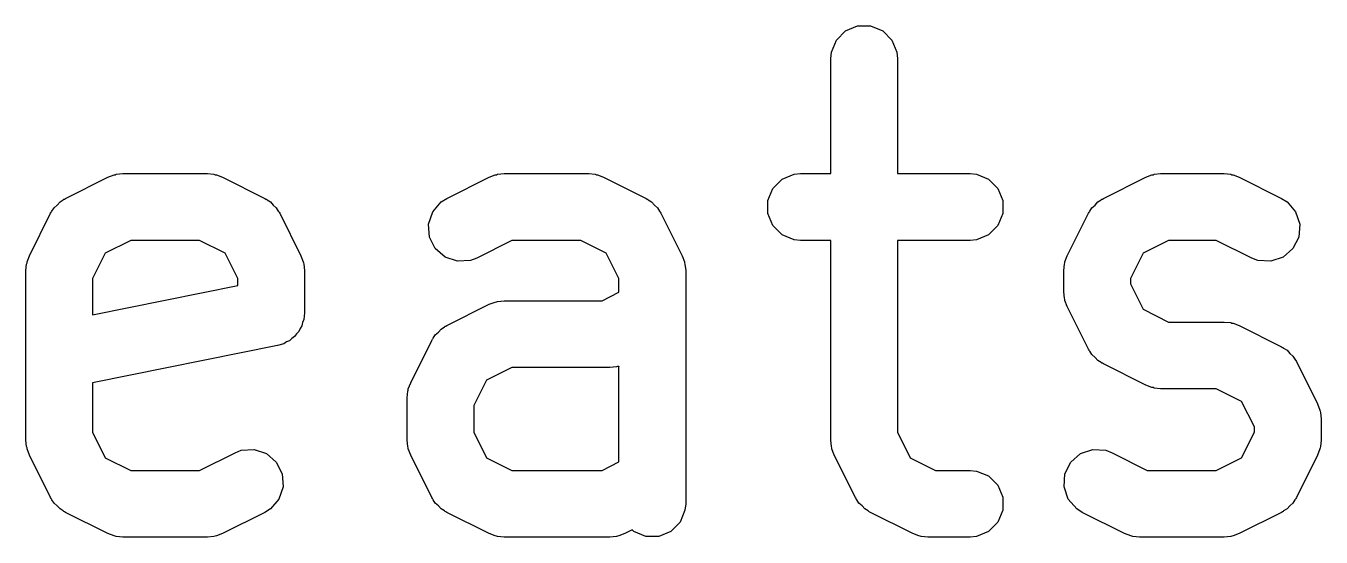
# Model space of a CAD drawing. Extents: x 2.7 to 14.1, y -9.5 to -1.1.
# Drawn here: x 12.2949 to 12.4096, y -3.8463 to -3.8011 of the extents above; entities that cross this region are included whole.
import ezdxf

# ---------------------------------------------------------------- set-up
doc = ezdxf.new("R2010")
doc.units = 0
doc.header["$MEASUREMENT"] = 0
doc.layers.add('BLACK', color=7, linetype='CONTINUOUS')

msp = doc.modelspace()

# ---------------------------------------------------------------- linework, layer by layer
at = {"layer": 'BLACK', "linetype": 'CONTINUOUS'}
for p, q in [((12.36666, -3.80232), (12.36747, -3.80151)), ((12.36747, -3.80151), (12.36854, -3.80107)), ((12.36854, -3.80107), (12.36969, -3.80107)), ((12.36969, -3.80107), (12.37076, -3.80151)), ((12.37076, -3.80151), (12.37157, -3.80232)), ((12.36622, -3.80339), (12.36666, -3.80232)), ((12.37157, -3.80232), (12.37201, -3.80339)), ((12.36616, -3.80396), (12.36622, -3.80339)), ((12.37201, -3.80339), (12.37207, -3.80396)), ((12.36616, -3.81413), (12.36616, -3.80396)), ((12.37207, -3.80396), (12.37207, -3.81413)), ((12.30292, -3.81419), (12.3035, -3.81413)), ((12.3035, -3.81413), (12.311, -3.81413)), ((12.311, -3.81413), (12.31157, -3.81419)), ((12.33667, -3.81419), (12.33724, -3.81413)), ((12.33724, -3.81413), (12.34474, -3.81413)), ((12.34474, -3.81413), (12.34532, -3.81419)), ((12.36291, -3.81419), (12.36349, -3.81413)), ((12.36349, -3.81413), (12.36616, -3.81413)), ((12.37207, -3.81413), (12.37849, -3.81413)), ((12.37849, -3.81413), (12.37907, -3.81419)), ((12.39479, -3.81419), (12.39536, -3.81413)), ((12.39536, -3.81413), (12.40099, -3.81413)), ((12.40099, -3.81413), (12.40156, -3.81419)), ((12.29843, -3.81632), (12.30218, -3.81444)), ((12.30218, -3.81444), (12.30272, -3.81424)), ((12.30272, -3.81424), (12.30282, -3.81423)), ((12.30282, -3.81423), (12.30292, -3.81419)), ((12.31157, -3.81419), (12.31167, -3.81423)), ((12.31167, -3.81423), (12.31178, -3.81424)), ((12.31178, -3.81424), (12.31232, -3.81444)), ((12.31232, -3.81444), (12.31607, -3.81632)), ((12.33217, -3.81632), (12.33592, -3.81444)), ((12.33592, -3.81444), (12.33646, -3.81424)), ((12.33646, -3.81424), (12.33657, -3.81423)), ((12.33657, -3.81423), (12.33667, -3.81419)), ((12.34532, -3.81419), (12.34542, -3.81423)), ((12.34542, -3.81423), (12.34552, -3.81424)), ((12.34552, -3.81424), (12.34606, -3.81444)), ((12.34606, -3.81444), (12.34981, -3.81632)), ((12.36104, -3.81544), (12.36185, -3.81463)), ((12.36185, -3.81463), (12.36291, -3.81419)), ((12.37907, -3.81419), (12.38013, -3.81463)), ((12.38013, -3.81463), (12.38094, -3.81544)), ((12.39029, -3.81632), (12.39404, -3.81444)), ((12.39404, -3.81444), (12.39458, -3.81424)), ((12.39458, -3.81424), (12.39469, -3.81423)), ((12.39469, -3.81423), (12.39479, -3.81419)), ((12.40156, -3.81419), (12.40166, -3.81423)), ((12.40166, -3.81423), (12.40177, -3.81424)), ((12.40177, -3.81424), (12.40231, -3.81444)), ((12.40231, -3.81444), (12.40606, -3.81632)), ((12.29823, -3.81644), (12.29829, -3.81639)), ((12.29829, -3.81639), (12.29833, -3.81638)), ((12.29833, -3.81638), (12.29843, -3.81632)), ((12.31607, -3.81632), (12.31616, -3.81638)), ((12.31616, -3.81638), (12.31621, -3.81639)), ((12.31621, -3.81639), (12.31627, -3.81644)), ((12.33168, -3.81663), (12.33217, -3.81632)), ((12.34981, -3.81632), (12.34991, -3.81638)), ((12.34991, -3.81638), (12.34996, -3.81639)), ((12.34996, -3.81639), (12.35001, -3.81644)), ((12.36059, -3.81651), (12.36104, -3.81544)), ((12.38094, -3.81544), (12.38139, -3.81651)), ((12.39009, -3.81644), (12.39015, -3.81639)), ((12.39015, -3.81639), (12.3902, -3.81638)), ((12.3902, -3.81638), (12.39029, -3.81632)), ((12.40606, -3.81632), (12.40655, -3.81663)), ((12.29711, -3.81764), (12.29717, -3.81754)), ((12.29717, -3.81754), (12.29718, -3.8175)), ((12.29718, -3.8175), (12.29723, -3.81744)), ((12.29723, -3.81744), (12.29742, -3.81715)), ((12.29742, -3.81715), (12.2977, -3.81691)), ((12.2977, -3.81691), (12.29794, -3.81663)), ((12.29794, -3.81663), (12.29823, -3.81644)), ((12.31627, -3.81644), (12.31656, -3.81663)), ((12.31656, -3.81663), (12.3168, -3.81691)), ((12.3168, -3.81691), (12.31708, -3.81715)), ((12.31708, -3.81715), (12.31726, -3.81744)), ((12.31726, -3.81744), (12.31731, -3.8175)), ((12.31731, -3.8175), (12.31733, -3.81754)), ((12.31733, -3.81754), (12.31739, -3.81764)), ((12.33057, -3.81859), (12.33093, -3.8175)), ((12.33093, -3.8175), (12.33168, -3.81663)), ((12.35001, -3.81644), (12.3503, -3.81663)), ((12.3503, -3.81663), (12.35055, -3.81691)), ((12.35055, -3.81691), (12.35083, -3.81715)), ((12.35083, -3.81715), (12.35101, -3.81744)), ((12.35101, -3.81744), (12.35106, -3.8175)), ((12.35106, -3.8175), (12.35107, -3.81754)), ((12.35107, -3.81754), (12.35113, -3.81764)), ((12.36059, -3.81766), (12.36059, -3.81651)), ((12.38139, -3.81651), (12.38139, -3.81766)), ((12.38897, -3.81764), (12.38903, -3.81754)), ((12.38903, -3.81754), (12.38905, -3.8175)), ((12.38905, -3.8175), (12.3891, -3.81744)), ((12.3891, -3.81744), (12.38928, -3.81715)), ((12.38928, -3.81715), (12.38956, -3.81691)), ((12.38956, -3.81691), (12.3898, -3.81663)), ((12.3898, -3.81663), (12.39009, -3.81644)), ((12.40655, -3.81663), (12.4073, -3.8175)), ((12.4073, -3.8175), (12.40767, -3.81859)), ((12.29523, -3.82139), (12.29711, -3.81764)), ((12.31739, -3.81764), (12.31926, -3.82139)), ((12.33065, -3.81974), (12.33057, -3.81859)), ((12.35113, -3.81764), (12.35301, -3.82139)), ((12.36104, -3.81873), (12.36059, -3.81766)), ((12.38139, -3.81766), (12.38094, -3.81873)), ((12.3871, -3.82139), (12.38897, -3.81764)), ((12.40767, -3.81859), (12.40758, -3.81974)), ((12.33116, -3.82077), (12.33065, -3.81974)), ((12.36185, -3.81954), (12.36104, -3.81873)), ((12.36291, -3.81998), (12.36185, -3.81954)), ((12.38013, -3.81954), (12.37907, -3.81998)), ((12.38094, -3.81873), (12.38013, -3.81954)), ((12.40758, -3.81974), (12.40707, -3.82077)), ((12.3042, -3.82004), (12.30195, -3.82116)), ((12.3103, -3.82004), (12.3042, -3.82004)), ((12.31255, -3.82116), (12.3103, -3.82004)), ((12.33203, -3.82152), (12.33116, -3.82077)), ((12.33794, -3.82004), (12.33482, -3.8216)), ((12.34405, -3.82004), (12.33794, -3.82004)), ((12.34629, -3.82116), (12.34405, -3.82004)), ((12.36349, -3.82004), (12.36291, -3.81998)), ((12.36616, -3.82004), (12.36349, -3.82004)), ((12.36616, -3.83771), (12.36616, -3.82004)), ((12.37849, -3.82004), (12.37207, -3.82004)), ((12.37207, -3.82004), (12.37207, -3.83701)), ((12.37907, -3.81998), (12.37849, -3.82004)), ((12.39606, -3.82004), (12.39381, -3.82116)), ((12.40029, -3.82004), (12.39606, -3.82004)), ((12.40342, -3.8216), (12.40029, -3.82004)), ((12.40707, -3.82077), (12.4062, -3.82152)), ((12.29492, -3.82271), (12.29498, -3.82213)), ((12.29498, -3.82213), (12.29502, -3.82203)), ((12.29502, -3.82203), (12.29503, -3.82193)), ((12.29503, -3.82193), (12.29523, -3.82139)), ((12.30195, -3.82116), (12.30083, -3.82341)), ((12.31367, -3.82341), (12.31255, -3.82116)), ((12.31926, -3.82139), (12.31947, -3.82193)), ((12.31947, -3.82193), (12.31948, -3.82203)), ((12.31948, -3.82203), (12.31952, -3.82213)), ((12.31952, -3.82213), (12.31957, -3.82271)), ((12.33313, -3.82189), (12.33203, -3.82152)), ((12.33427, -3.82181), (12.33313, -3.82189)), ((12.33482, -3.8216), (12.33427, -3.82181)), ((12.34741, -3.82341), (12.34629, -3.82116)), ((12.35301, -3.82139), (12.35322, -3.82193)), ((12.35322, -3.82193), (12.35322, -3.82203)), ((12.35322, -3.82203), (12.35326, -3.82213)), ((12.35326, -3.82213), (12.35332, -3.82271)), ((12.38678, -3.82271), (12.38684, -3.82213)), ((12.38684, -3.82213), (12.38688, -3.82203)), ((12.38688, -3.82203), (12.38689, -3.82193)), ((12.38689, -3.82193), (12.3871, -3.82139)), ((12.39381, -3.82116), (12.39269, -3.82341)), ((12.40396, -3.82181), (12.40342, -3.8216)), ((12.40511, -3.82189), (12.40396, -3.82181)), ((12.4062, -3.82152), (12.40511, -3.82189)), ((12.29492, -3.83771), (12.29492, -3.82271)), ((12.31957, -3.82271), (12.31957, -3.82646)), ((12.35332, -3.82271), (12.35332, -3.84333)), ((12.38678, -3.82458), (12.38678, -3.82271)), ((12.30083, -3.82341), (12.30083, -3.82661)), ((12.30083, -3.82661), (12.31367, -3.82404)), ((12.31367, -3.82404), (12.31367, -3.82341)), ((12.34741, -3.82463), (12.34741, -3.82341)), ((12.39269, -3.82341), (12.39269, -3.82389)), ((12.39269, -3.82389), (12.39381, -3.82613)), ((12.33592, -3.82569), (12.33646, -3.82549)), ((12.33646, -3.82549), (12.33657, -3.82548)), ((12.33657, -3.82548), (12.33667, -3.82544)), ((12.33667, -3.82544), (12.33724, -3.82538)), ((12.33724, -3.82538), (12.34592, -3.82538)), ((12.34592, -3.82538), (12.34741, -3.82463)), ((12.38684, -3.82516), (12.38678, -3.82458)), ((12.38688, -3.82526), (12.38684, -3.82516)), ((12.38689, -3.82536), (12.38688, -3.82526)), ((12.3871, -3.8259), (12.38689, -3.82536)), ((12.31957, -3.82646), (12.31952, -3.82703)), ((12.33217, -3.82757), (12.33592, -3.82569)), ((12.38897, -3.82965), (12.3871, -3.8259)), ((12.39381, -3.82613), (12.39606, -3.82726)), ((12.31919, -3.82783), (12.31908, -3.8281)), ((12.31935, -3.82759), (12.31919, -3.82783)), ((12.31941, -3.8273), (12.31935, -3.82759)), ((12.31952, -3.82703), (12.31941, -3.8273)), ((12.33144, -3.82816), (12.33168, -3.82788)), ((12.33168, -3.82788), (12.33198, -3.82769)), ((12.33198, -3.82769), (12.33203, -3.82764)), ((12.33203, -3.82764), (12.33208, -3.82763)), ((12.33208, -3.82763), (12.33217, -3.82757)), ((12.39606, -3.82726), (12.40099, -3.82726)), ((12.40099, -3.82726), (12.40156, -3.82731)), ((12.40156, -3.82731), (12.40166, -3.82735)), ((12.40166, -3.82735), (12.40177, -3.82736)), ((12.40177, -3.82736), (12.40231, -3.82757)), ((12.40231, -3.82757), (12.40606, -3.82944)), ((12.31799, -3.82902), (12.31775, -3.82919)), ((12.31826, -3.82891), (12.31799, -3.82902)), ((12.31847, -3.82871), (12.31826, -3.82891)), ((12.31871, -3.82854), (12.31847, -3.82871)), ((12.31887, -3.8283), (12.31871, -3.82854)), ((12.31908, -3.8281), (12.31887, -3.8283)), ((12.32898, -3.83264), (12.33085, -3.82889)), ((12.33085, -3.82889), (12.33091, -3.82879)), ((12.33091, -3.82879), (12.33093, -3.82875)), ((12.33093, -3.82875), (12.33098, -3.82869)), ((12.33098, -3.82869), (12.33116, -3.8284)), ((12.33116, -3.8284), (12.33144, -3.82816)), ((12.3172, -3.82935), (12.30083, -3.83263)), ((12.31775, -3.82919), (12.3172, -3.82935)), ((12.38903, -3.82975), (12.38897, -3.82965)), ((12.38905, -3.8298), (12.38903, -3.82975)), ((12.3891, -3.82985), (12.38905, -3.8298)), ((12.38928, -3.83014), (12.3891, -3.82985)), ((12.38956, -3.83039), (12.38928, -3.83014)), ((12.40606, -3.82944), (12.40615, -3.8295)), ((12.40615, -3.8295), (12.4062, -3.82952)), ((12.4062, -3.82952), (12.40625, -3.82957)), ((12.40625, -3.82957), (12.40655, -3.82975)), ((12.40655, -3.82975), (12.40679, -3.83003)), ((12.40679, -3.83003), (12.40707, -3.83027)), ((12.33794, -3.83129), (12.3357, -3.83241)), ((12.34662, -3.83129), (12.33794, -3.83129)), ((12.34719, -3.83123), (12.34662, -3.83129)), ((12.34729, -3.83119), (12.34719, -3.83123)), ((12.3474, -3.83118), (12.34729, -3.83119)), ((12.34741, -3.83117), (12.3474, -3.83118)), ((12.34741, -3.83963), (12.34741, -3.83117)), ((12.3898, -3.83067), (12.38956, -3.83039)), ((12.39009, -3.83085), (12.3898, -3.83067)), ((12.39015, -3.8309), (12.39009, -3.83085)), ((12.3902, -3.83091), (12.39015, -3.8309)), ((12.39029, -3.83097), (12.3902, -3.83091)), ((12.39404, -3.83285), (12.39029, -3.83097)), ((12.40707, -3.83027), (12.40725, -3.83056)), ((12.40725, -3.83056), (12.4073, -3.83062)), ((12.4073, -3.83062), (12.40732, -3.83067)), ((12.40732, -3.83067), (12.40738, -3.83076)), ((12.40738, -3.83076), (12.40925, -3.83451)), ((12.3357, -3.83241), (12.33457, -3.83465)), ((12.30083, -3.83263), (12.30083, -3.83701)), ((12.32867, -3.83396), (12.32872, -3.83338)), ((12.32872, -3.83338), (12.32876, -3.83328)), ((12.32876, -3.83328), (12.32877, -3.83318)), ((12.32877, -3.83318), (12.32898, -3.83264)), ((12.39458, -3.83306), (12.39404, -3.83285)), ((12.39469, -3.83306), (12.39458, -3.83306)), ((12.39479, -3.8331), (12.39469, -3.83306)), ((12.39536, -3.83316), (12.39479, -3.8331)), ((12.40029, -3.83316), (12.39536, -3.83316)), ((12.40253, -3.83428), (12.40029, -3.83316)), ((12.32867, -3.83771), (12.32867, -3.83396)), ((12.33457, -3.83465), (12.33457, -3.83701)), ((12.40366, -3.83653), (12.40253, -3.83428)), ((12.40925, -3.83451), (12.40946, -3.83505)), ((12.40946, -3.83505), (12.40947, -3.83516)), ((12.40947, -3.83516), (12.40951, -3.83526)), ((12.40951, -3.83526), (12.40956, -3.83583)), ((12.40956, -3.83583), (12.40956, -3.83771)), ((12.30083, -3.83701), (12.30195, -3.83926)), ((12.33457, -3.83701), (12.3357, -3.83926)), ((12.37207, -3.83701), (12.37319, -3.83926)), ((12.40253, -3.83926), (12.40366, -3.83701)), ((12.40366, -3.83701), (12.40366, -3.83653)), ((12.29498, -3.83828), (12.29492, -3.83771)), ((12.32872, -3.83828), (12.32867, -3.83771)), ((12.36622, -3.83828), (12.36616, -3.83771)), ((12.40956, -3.83771), (12.40951, -3.83828)), ((12.29502, -3.83838), (12.29498, -3.83828)), ((12.29503, -3.83849), (12.29502, -3.83838)), ((12.29523, -3.83903), (12.29503, -3.83849)), ((12.29711, -3.84278), (12.29523, -3.83903)), ((12.30195, -3.83926), (12.3042, -3.84038)), ((12.3103, -3.84038), (12.31343, -3.83882)), ((12.31343, -3.83882), (12.31397, -3.83861)), ((12.31397, -3.83861), (12.31512, -3.83853)), ((12.31512, -3.83853), (12.31621, -3.83889)), ((12.31621, -3.83889), (12.31708, -3.83965)), ((12.32876, -3.83838), (12.32872, -3.83828)), ((12.32877, -3.83849), (12.32876, -3.83838)), ((12.32898, -3.83903), (12.32877, -3.83849)), ((12.33085, -3.84278), (12.32898, -3.83903)), ((12.3357, -3.83926), (12.33794, -3.84038)), ((12.36626, -3.83838), (12.36622, -3.83828)), ((12.36627, -3.83849), (12.36626, -3.83838)), ((12.36647, -3.83903), (12.36627, -3.83849)), ((12.36835, -3.84278), (12.36647, -3.83903)), ((12.37319, -3.83926), (12.37544, -3.84038)), ((12.38741, -3.83965), (12.38828, -3.83889)), ((12.38828, -3.83889), (12.38937, -3.83853)), ((12.38937, -3.83853), (12.39052, -3.83861)), ((12.39052, -3.83861), (12.39106, -3.83882)), ((12.39106, -3.83882), (12.39418, -3.84038)), ((12.40029, -3.84038), (12.40253, -3.83926)), ((12.40925, -3.83903), (12.40738, -3.84278)), ((12.40946, -3.83849), (12.40925, -3.83903)), ((12.40947, -3.83838), (12.40946, -3.83849)), ((12.40951, -3.83828), (12.40947, -3.83838)), ((12.3042, -3.84038), (12.3103, -3.84038)), ((12.31708, -3.83965), (12.31759, -3.84068)), ((12.33794, -3.84038), (12.34592, -3.84038)), ((12.34592, -3.84038), (12.34741, -3.83963)), ((12.37544, -3.84038), (12.37849, -3.84038)), ((12.37849, -3.84038), (12.37907, -3.84044)), ((12.37907, -3.84044), (12.38013, -3.84088)), ((12.38689, -3.84068), (12.38741, -3.83965)), ((12.39418, -3.84038), (12.40029, -3.84038)), ((12.31759, -3.84068), (12.31768, -3.84183)), ((12.38013, -3.84088), (12.38094, -3.84169)), ((12.38681, -3.84183), (12.38689, -3.84068)), ((12.29717, -3.84287), (12.29711, -3.84278)), ((12.31768, -3.84183), (12.31731, -3.84292)), ((12.33091, -3.84287), (12.33085, -3.84278)), ((12.36841, -3.84287), (12.36835, -3.84278)), ((12.38094, -3.84169), (12.38139, -3.84276)), ((12.38139, -3.84276), (12.38139, -3.84391)), ((12.38717, -3.84292), (12.38681, -3.84183)), ((12.40738, -3.84278), (12.40732, -3.84287)), ((12.29718, -3.84292), (12.29717, -3.84287)), ((12.29723, -3.84298), (12.29718, -3.84292)), ((12.29742, -3.84327), (12.29723, -3.84298)), ((12.2977, -3.84351), (12.29742, -3.84327)), ((12.29794, -3.84379), (12.2977, -3.84351)), ((12.29823, -3.84397), (12.29794, -3.84379)), ((12.31656, -3.84379), (12.31607, -3.8441)), ((12.31731, -3.84292), (12.31656, -3.84379)), ((12.33093, -3.84292), (12.33091, -3.84287)), ((12.33098, -3.84298), (12.33093, -3.84292)), ((12.33116, -3.84327), (12.33098, -3.84298)), ((12.33144, -3.84351), (12.33116, -3.84327)), ((12.33168, -3.84379), (12.33144, -3.84351)), ((12.33198, -3.84397), (12.33168, -3.84379)), ((12.35326, -3.84391), (12.35282, -3.84497)), ((12.35332, -3.84333), (12.35326, -3.84391)), ((12.36842, -3.84292), (12.36841, -3.84287)), ((12.36847, -3.84298), (12.36842, -3.84292)), ((12.36866, -3.84327), (12.36847, -3.84298)), ((12.36894, -3.84351), (12.36866, -3.84327)), ((12.36918, -3.84379), (12.36894, -3.84351)), ((12.36947, -3.84397), (12.36918, -3.84379)), ((12.38139, -3.84391), (12.38094, -3.84497)), ((12.38793, -3.84379), (12.38717, -3.84292)), ((12.38842, -3.8441), (12.38793, -3.84379)), ((12.40655, -3.84379), (12.40625, -3.84397)), ((12.40679, -3.84351), (12.40655, -3.84379)), ((12.40707, -3.84327), (12.40679, -3.84351)), ((12.40725, -3.84298), (12.40707, -3.84327)), ((12.4073, -3.84292), (12.40725, -3.84298)), ((12.40732, -3.84287), (12.4073, -3.84292)), ((12.29829, -3.84402), (12.29823, -3.84397)), ((12.29833, -3.84404), (12.29829, -3.84402)), ((12.29843, -3.8441), (12.29833, -3.84404)), ((12.30218, -3.84597), (12.29843, -3.8441)), ((12.31607, -3.8441), (12.31232, -3.84597)), ((12.33203, -3.84402), (12.33198, -3.84397)), ((12.33208, -3.84404), (12.33203, -3.84402)), ((12.33217, -3.8441), (12.33208, -3.84404)), ((12.33592, -3.84597), (12.33217, -3.8441)), ((12.35282, -3.84497), (12.35201, -3.84579)), ((12.36953, -3.84402), (12.36947, -3.84397)), ((12.36957, -3.84404), (12.36953, -3.84402)), ((12.36967, -3.8441), (12.36957, -3.84404)), ((12.37342, -3.84597), (12.36967, -3.8441)), ((12.38094, -3.84497), (12.38013, -3.84579)), ((12.39217, -3.84597), (12.38842, -3.8441)), ((12.40606, -3.8441), (12.40231, -3.84597)), ((12.40615, -3.84404), (12.40606, -3.8441)), ((12.4062, -3.84402), (12.40615, -3.84404)), ((12.40625, -3.84397), (12.4062, -3.84402)), ((12.30272, -3.84618), (12.30218, -3.84597)), ((12.30282, -3.84619), (12.30272, -3.84618)), ((12.30292, -3.84623), (12.30282, -3.84619)), ((12.3035, -3.84628), (12.30292, -3.84623)), ((12.31157, -3.84623), (12.311, -3.84628)), ((12.31167, -3.84619), (12.31157, -3.84623)), ((12.31178, -3.84618), (12.31167, -3.84619)), ((12.31232, -3.84597), (12.31178, -3.84618)), ((12.33646, -3.84618), (12.33592, -3.84597)), ((12.33657, -3.84619), (12.33646, -3.84618)), ((12.33667, -3.84623), (12.33657, -3.84619)), ((12.33724, -3.84628), (12.33667, -3.84623)), ((12.34719, -3.84623), (12.34662, -3.84628)), ((12.34729, -3.84619), (12.34719, -3.84623)), ((12.3474, -3.84618), (12.34729, -3.84619)), ((12.34794, -3.84597), (12.3474, -3.84618)), ((12.34859, -3.84565), (12.34794, -3.84597)), ((12.34873, -3.84579), (12.34859, -3.84565)), ((12.34979, -3.84623), (12.34873, -3.84579)), ((12.35094, -3.84623), (12.34979, -3.84623)), ((12.35201, -3.84579), (12.35094, -3.84623)), ((12.37396, -3.84618), (12.37342, -3.84597)), ((12.37407, -3.84619), (12.37396, -3.84618)), ((12.37416, -3.84623), (12.37407, -3.84619)), ((12.37474, -3.84628), (12.37416, -3.84623)), ((12.37907, -3.84623), (12.37849, -3.84628)), ((12.38013, -3.84579), (12.37907, -3.84623)), ((12.39271, -3.84618), (12.39217, -3.84597)), ((12.39281, -3.84619), (12.39271, -3.84618)), ((12.39291, -3.84623), (12.39281, -3.84619)), ((12.39349, -3.84628), (12.39291, -3.84623)), ((12.40156, -3.84623), (12.40099, -3.84628)), ((12.40166, -3.84619), (12.40156, -3.84623)), ((12.40177, -3.84618), (12.40166, -3.84619)), ((12.40231, -3.84597), (12.40177, -3.84618)), ((12.311, -3.84628), (12.3035, -3.84628)), ((12.34662, -3.84628), (12.33724, -3.84628)), ((12.37849, -3.84628), (12.37474, -3.84628)), ((12.40099, -3.84628), (12.39349, -3.84628))]:
    msp.add_line(p, q, dxfattribs=at)

doc.saveas('drawing.dxf')
